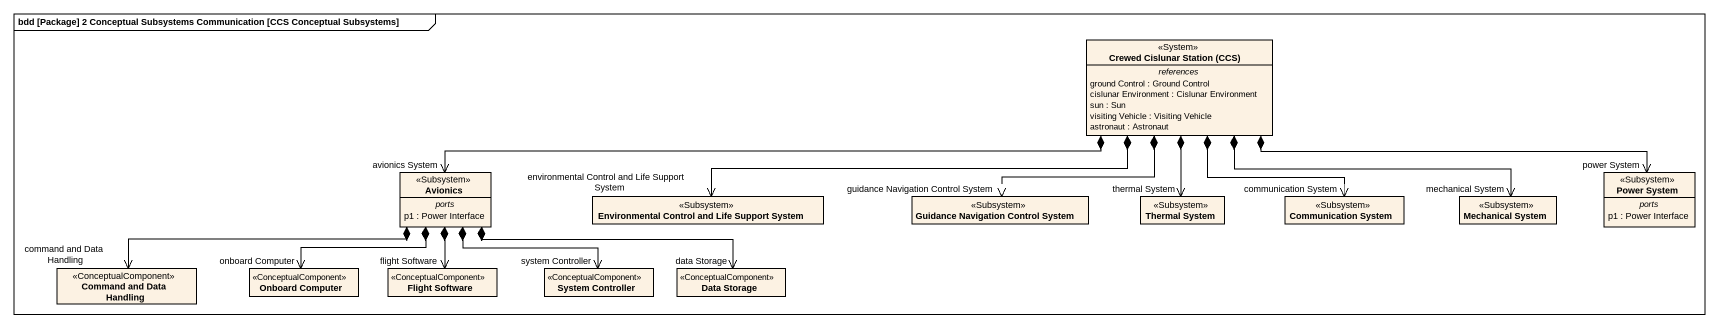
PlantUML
@startuml
mainframe bdd [Package] 2 Conceptual Subsystems Communication [CCS Conceptual Subsystems]
hide circle
hide empty members
class "Crewed Cislunar Station (CCS)" as Crewed_Cislunar_Station_CCS <<System>> {
  -- references --
  ground Control : Ground Control
  cislunar Environment : Cislunar Environment
  sun : Sun
  visiting Vehicle : Visiting Vehicle
  astronaut : Astronaut
}
class Avionics <<Subsystem>> {
  -- ports --
  p1 : Power Interface
}
class "Environmental Control and Life Support System" as Environmental_Control_and <<Subsystem>>
class "Guidance Navigation Control System" as Guidance_Navigation_Control <<Subsystem>>
class "Thermal System" as Thermal_System <<Subsystem>>
class "Communication System" as Communication_System <<Subsystem>>
class "Mechanical System" as Mechanical_System <<Subsystem>>
class "Power System" as Power_System <<Subsystem>> {
  -- ports --
  p1 : Power Interface
}
class "Command and Data Handling" as Command_and_Data_Handling <<ConceptualComponent>>
class "Onboard Computer" as Onboard_Computer <<ConceptualComponent>>
class "Flight Software" as Flight_Software <<ConceptualComponent>>
class "System Controller" as System_Controller <<ConceptualComponent>>
class "Data Storage" as Data_Storage <<ConceptualComponent>>
Crewed_Cislunar_Station_CCS *-left-> "avionics System" Avionics
Crewed_Cislunar_Station_CCS *-left-> "environmental Control and Life Support System" Environmental_Control_and
Crewed_Cislunar_Station_CCS *--> "guidance Navigation Control System" Guidance_Navigation_Control
Crewed_Cislunar_Station_CCS *--> "thermal System" Thermal_System
Crewed_Cislunar_Station_CCS *--> "communication System" Communication_System
Crewed_Cislunar_Station_CCS *-right-> "mechanical System" Mechanical_System
Crewed_Cislunar_Station_CCS *-right-> "power System" Power_System
Avionics *-left-> "command and Data Handling" Command_and_Data_Handling
Avionics *-left-> "onboard Computer" Onboard_Computer
Avionics *--> "flight Software" Flight_Software
Avionics *-right-> "system Controller" System_Controller
Avionics *-right-> "data Storage" Data_Storage
@enduml
